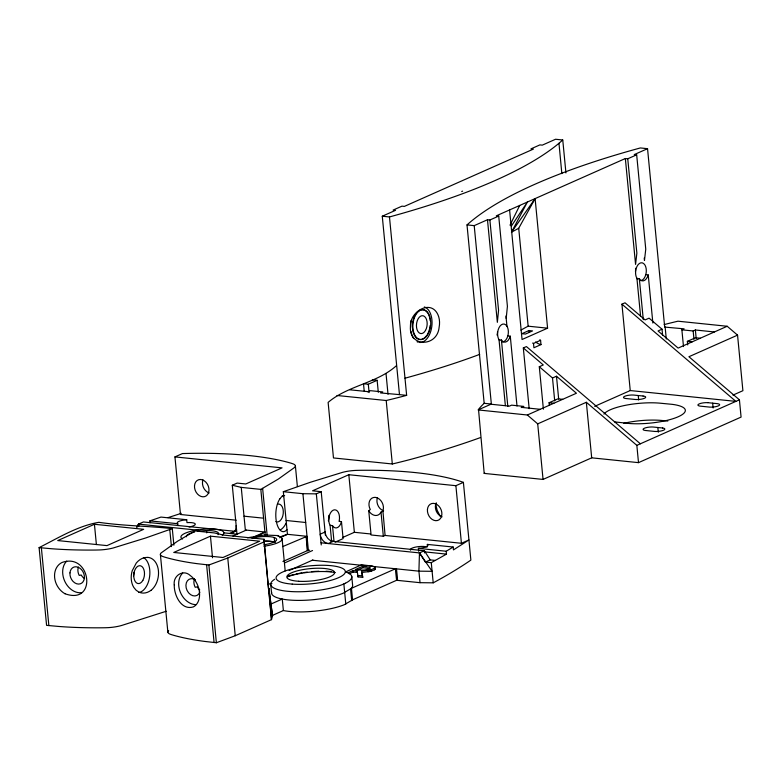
<?xml version="1.0" encoding="UTF-8"?>
<svg xmlns="http://www.w3.org/2000/svg" width="782" height="782" viewBox="0 0 782 782"><rect width="100%" height="100%" fill="white"/><g stroke="black" fill="none" stroke-linecap="round" stroke-linejoin="round"><path stroke-width="1.17" d="M410.609 327.101C408.585 312.898 430.315 298.294 437.891 314.599A17.605 13.03 -78.3 0 1 439.113 327.316C437.167 347.873 407.227 347.335 410.638 324.862A17.966 10.635 -84.2 0 1 411.224 320.395M264.023 541.897L264.072 539.248L223.496 535.083L214.522 532.953L195.089 530.958L177.485 541.242L161.151 552.913A18.309 4.741 -5.5 0 0 162.46 556.373L164.562 557.087A180.007 46.578 -5.5 0 0 197.211 563.675L208.882 565.005L227.767 557.996L264.023 541.897L271.491 619.637L235.245 635.737L216.37 642.745L204.689 641.416A180.007 46.578 -5.5 0 1 172.05 634.837L170.642 634.378A18.309 4.741 -5.5 0 1 168.638 630.663M268.725 590.85L264.072 539.248M138.463 526.55L138.531 524.116L143.409 521.956L234.659 531.291A8.983 6.862 66 0 0 235.597 531.32M268.617 590.576L268.783 588.201L272.547 615.884L271.491 619.637L268.783 588.201L272.547 615.884L271.589 615.786L283.377 610.547L285.244 610.898A40.732 10.537 -5.5 0 0 344.285 604.74L352.565 599.833L396.591 580.283L420.022 582.688L433.208 582.825L434.43 582.189A730.046 188.912 -5.5 0 0 470.872 560.108L463.394 482.357A179.987 46.578 -5.5 0 0 360.013 470.295L356.084 470.393A18.299 4.741 -5.5 0 0 342.614 472.328L310.112 482.347L283.338 491.692L287.444 534.311L279.653 537.772M506.198 318.401L507.41 306.319L498.721 216.067L496.326 215.822L625.346 158.531L627.751 158.785L636.675 154.816L645.756 249.184L644.466 260.455L644.231 258.05M637.643 279.34A8.983 5.318 -84.1 0 1 637.135 278.695L636.695 277.933A8.983 5.318 -84.1 0 1 635.893 269.614L636.157 268.539A8.983 5.318 -84.1 0 1 644.739 264.727L645.189 265.489A8.983 5.318 -84.1 0 1 645.991 273.808L645.717 274.883A8.983 5.318 -84.1 0 1 640.761 280.64M645.815 274.492L648.122 275.127A8.983 5.318 -84.1 0 1 639.539 278.939L636.919 278.324L640.566 316.026M133.507 576.041L133.605 575.66A8.983 5.318 -84.1 0 0 133.927 572.307M341.47 521.614L341.323 522.171A8.983 5.318 -84.1 0 1 332.741 525.983L329.896 524.986A8.983 5.318 -84.1 0 1 333.318 510.118A8.983 5.318 -84.1 0 1 339.192 520.851L339.065 521.359L341.47 521.614L343.103 538.612L335.126 542.151M507.86 335.742L510.167 336.377A8.983 5.318 -84.1 0 1 501.585 340.19L499.024 339.671L505.368 405.663M385.086 535.445L382.906 510.832A8.983 6.852 66.1 0 0 375.819 497.45L374.92 497.362A8.983 6.852 66.1 0 0 370.287 509.541L368.742 510.705L371.079 534.976L383.327 536.237L385.086 535.445L461.429 543.285L468.926 539.951L453.452 549.902L453.169 547.029L427.343 544.399A8.983 2.326 -5.5 0 1 418.39 548.378L418.663 551.261M382.76 511.174L380.746 512.484A8.983 6.852 66.1 0 1 375.712 515.485L374.803 515.387A8.983 6.852 66.1 0 1 369.094 511.291L368.742 510.705M510.02 225.187L519.698 205.441M136.938 527.166L138.531 524.116L198.569 530.264M509.59 209.928L522.053 339.505L547.586 328.176L535.113 198.599L518.72 228.276L511.477 232.205L527.4 202.02L511.34 226.115M136.791 527.146L138.531 524.116L138.737 526.276M511.477 232.205L535.113 198.599M280.034 498.721L280.894 497.567A18.778 7.761 -88.5 0 1 284.638 495.602M348.039 572.805L353.053 570.577L357.218 571.007L358.019 576.901L362.74 577.38L361.636 571.046L370.824 569.863L374.49 568.328L375.047 567.204L372.388 566.021L361.567 564.809L345.644 571.886A40.742 10.547 -5.5 0 1 345.351 583.245M362.74 577.38L361.773 572.483L370.961 571.3L374.627 569.765L375.184 568.641M498.721 216.067L489.884 219.996L487.479 219.752L474.215 225.636L491.35 404.04L484.175 403.307L483.599 403.854A273.397 70.781 -5.5 0 0 478.525 409.377L484.195 473.403L543.05 479.425L591.691 457.832L638.503 462.641L741.082 417.089L739.42 399.817L688.913 356.729L737.553 335.136L742.9 390.697L732.949 395.115M397.549 580.381L396.445 568.856L396.591 580.283L395.477 568.758L351.45 588.318L343.181 593.225A40.742 10.547 -5.5 0 1 284.101 599.383L280.67 598.719A40.762 10.547 -5.5 0 1 271.637 592.101M565.933 172.939L562.757 139.988L558.974 143.272A461.38 119.382 -5.5 0 1 389.465 216.946L382.271 216.213L399.475 394.627L380.541 392.926L382.76 391.938L370.512 390.687L367.863 391.87M396.454 365.644C376.924 383.317 348.068 385.399 328.127 402.388L333.474 457.949L392.32 463.98A273.436 70.712 -5.5 0 0 412.749 458.829A461.38 119.382 -5.5 0 0 480.334 437.617M150.946 590.342L149.333 591.417A18.778 13.949 -78.2 0 1 139.118 592.209L136.185 590.293L133.81 587.429A17.644 13.099 -78.2 0 1 132.207 570.772L136.303 563.001A18.778 13.949 -78.2 0 1 146.058 557.449L147.778 557.449M418.39 548.378L446.219 551.242L453.169 547.029M446.219 551.242L446.493 554.125L431.273 562.669L425.388 562.062L419.465 552.903L321.04 542.806M223.789 532.845L236.995 534.194L232.283 485.241L241.247 487.382L245.343 530.001L264.922 532.004L257.845 536.081M241.247 487.382L260.817 489.385L278.294 479.083L294.628 467.411A18.299 4.731 -5.5 0 0 293.318 463.961L291.207 463.237A179.987 46.568 -5.5 0 0 182.45 453.57L174.943 456.903L180.486 514.497L236.242 520.196M166.214 611.27L121.787 625.424A18.318 4.741 -5.5 0 1 105.805 627.731L103.244 627.78A180.016 46.578 -5.5 0 1 58.748 626.46L46.578 625.346L39.1 547.605C58.308 537.948 77.477 525.973 98.855 522.317C123.243 525.905 147.847 525.963 172.294 528.622L173.887 545.191M662.608 335.243L662.022 329.202L658.043 330.962L678.121 348.088L727.192 326.26L737.553 335.136M382.271 216.213L395.526 210.319L393.131 210.075L401.968 206.155L404.372 206.399L533.363 149.108L530.968 148.863L539.893 144.895L542.297 145.139L555.552 139.255L562.757 139.988M683.497 346.582L681.875 329.808L684.084 328.831L664.68 327.081L647.545 148.678L634.28 154.572L636.675 154.816M364.197 391L363.503 383.737L368.302 384.226L377.149 380.306L378.293 392.271M528.935 330.551L521.868 333.689L525.465 334.061L532.542 330.913L528.935 330.551A14.995 11.447 66.1 0 0 529.306 332.203M94.436 524.272L57.751 540.567L106.978 545.611L143.673 529.316L94.436 524.272L96.391 544.575M529.17 408.663L523.324 347.951L526.423 346.573L640.37 443.795M533.5 343.435L540.577 340.297L540.988 344.608L533.911 347.755L533.5 343.435A12.131 9.257 66.1 0 1 532.61 343.054M594.672 406.347L630.243 390.55L621.934 304.169L625.023 302.8L645.101 319.916L649.08 318.157L662.022 329.202M232.283 485.241L237.151 483.081L245.792 483.96L282.048 467.871L174.943 456.903M543.382 409.182L539.297 366.729L543.275 364.959L523.324 347.951M491.35 404.04L478.085 409.934L527.342 414.998L576.432 393.238L556.481 376.23L552.503 377.989L539.297 366.729M210.035 529.003L214.845 529.052A22.277 5.767 -5.5 0 1 222.264 535.211M210.446 536.159L173.751 552.454L222.968 557.498L259.663 541.203L210.446 536.159L212.518 557.752M463.394 482.357L455.886 485.69L348.821 474.713L312.565 490.803L321.207 491.692L325.4 535.25M283.338 491.692L302.917 493.696L316.329 493.862L321.207 491.692M234.659 531.291L229.791 533.461A8.983 6.862 66 0 0 236.164 525.553M681.875 329.808L693.165 330.972L695.374 329.984L714.367 331.959M521.203 407.578L523.852 406.405L511.604 405.144L509.395 406.132L490.91 404.235M232.948 536.032L246.31 530.088M549.306 405.144L549.072 402.759L557.918 398.83L562.717 399.319M687.72 344.94L687.378 341.353L695.511 337.746L700.31 338.235M527.342 414.998L537.703 423.864L586.344 402.271L636.841 445.359L638.503 462.641M282.664 546.608L307.013 536.315L307.443 550.616L309.594 550.186M282.937 561.496L308.646 550.078M284.687 562.893L312.546 550.528M342.809 537.429L354.363 532.298L370.541 533.959M289.144 570.528L312.917 559.971M270.484 604.261L282.273 599.032L283.377 610.547M362.907 566.207L355.292 569.589C359.505 569.922 368.019 571.3 370.179 567.331L362.907 566.207L363.043 567.644L356.524 570.547M636.841 445.359L739.42 399.817M349.183 573.802L353.2 572.023L357.354 572.444L357.218 571.007M345.37 583.245L342.35 584.584A40.742 10.547 -5.5 0 1 289.272 591.436A40.742 10.547 -5.5 0 1 274.668 579.276M425.388 562.062L430.266 559.902L435.349 560.42M253.857 536.902L264.922 532.004M39.1 547.605L51.27 548.72A180.016 46.578 -5.5 0 0 95.756 550.039L99.695 549.942A18.318 4.741 -5.5 0 0 113.165 547.996L145.667 537.977L172.294 528.622M462.602 191.16L461.722 191.492M281.1 536.54L287.444 534.311L306.065 536.217L307.443 550.616M150.056 522.796L149.87 520.88L160.955 517.078L186.712 519.737L186.986 522.62A8.983 2.326 -5.5 0 1 195.256 523.93A8.983 2.326 -5.5 0 1 189.078 526.99M167.964 517.655L181.316 513.324M247.415 537.791L264.365 535.015L278.578 535.582L277.757 535.944A21.916 5.67 -5.5 0 1 263.974 546.217M389.475 216.946L406.64 395.36L404.968 395.8A273.436 70.712 -5.5 0 1 387.94 400.101L386.21 400.511L336.974 395.487M198.159 531.34A16.129 4.174 -5.5 0 1 206.497 530.577L207.533 530.558A16.178 4.184 -5.5 0 1 218.031 534.673M667.828 421.039L662.413 420.53A36.236 9.374 -5.5 0 0 623.841 423.287M647.545 148.678L640.341 147.945L630.693 150.623A461.38 119.382 -5.5 0 0 467.01 224.903L484.175 403.307M467.01 224.903L474.215 225.636M687.378 341.353L692.178 341.851M520.9 330.112A453.931 117.456 -5.5 0 1 528.143 326.182L547.586 328.176M630.243 390.55L735.882 401.381L621.934 304.169M372.34 379.808L377.149 380.306M549.072 402.759L553.881 403.248M399.475 394.627L406.64 395.36M349.789 389.798L368.302 391.665M244.013 516.179L263.593 518.183M286.114 520.489L305.684 522.493M149.87 520.88L177.749 523.715A8.983 2.326 -5.5 0 1 186.712 519.737M330.718 541.134L424.343 550.743L430.266 559.902M366.475 565.787L312.331 560.225M370.101 566.158L418.917 571.163L432.104 571.31L419.465 552.903L424.343 550.743L424.548 552.903M363.043 567.644L370.326 568.768M362.604 575.943L357.882 575.454L358.019 576.901M727.192 326.26L677.955 321.197A244.16 63.166 -5.5 0 0 664.192 324.589M521.643 407.383L540.167 409.309M424.714 551.877L446.493 554.125M275.049 542.268A16.129 4.174 -5.5 0 0 274.658 542.131L274.218 537.517L273.661 537.332A16.178 4.184 -5.5 0 0 252.039 538.163M274.668 542.131L274.101 541.946A16.178 4.184 -5.5 0 0 264.14 541.164M65.053 593.763C97.613 605.532 91.035 552.063 62.042 562.473A17.976 14.741 61.9 0 0 54.623 577.546A17.976 14.741 61.9 0 0 65.043 593.782M440.198 516.159L437.138 510.226L435.623 503.716M712.666 403.16L713.135 407.979M695.374 329.984L696.195 338.469M693.165 330.972L693.976 339.349M665.12 326.886L666.293 339.007M648.219 274.736L652.862 323.034M657.838 427.51L658.297 432.231M627.751 158.785L636.861 253.133L635.571 264.404L625.346 158.531M639.324 278.578L643.293 319.662M638.239 395.536L638.669 399.993M586.344 402.271L591.691 457.832M556.481 376.23L558.68 399.045M552.503 377.989L554.712 400.951M537.703 423.864L543.05 479.425M518.72 228.276L528.143 326.182M510.265 335.996L517 406.024M505.964 315.996L506.951 326.25M489.884 219.996L498.564 310.249L497.352 322.331L487.479 219.752M501.418 339.916L507.811 406.327M455.886 485.69L461.429 543.285M431.273 562.669L433.208 582.825M427.343 544.399L427.529 546.315M419.68 555.064L419.465 552.903L418.917 571.163L420.022 582.688M386.044 373.728L388.028 394.304M386.21 400.511L392.32 463.98M380.99 511.956L383.327 536.237M368.302 384.226L369.114 392.603M375.047 567.204L375.204 569.169M374.49 568.328L374.627 569.765M370.824 569.863L370.961 571.3M369.466 570.205L369.603 571.642M367.999 570.489L368.136 571.925M348.821 474.713L354.363 532.298M353.053 570.577L353.2 572.023M351.763 576.344L352.594 584.975A40.742 10.547 -5.5 0 1 350.571 589.09L351.695 600.615M351.45 588.318L352.565 599.833M343.855 583.91L345.791 604.066M332.487 525.543L334.022 541.457M330.082 525.299L331.617 541.212M316.329 493.862L321.246 544.966M302.917 493.696L308.401 550.714M295.391 465.896L297.375 486.541M282.097 538.808L285.186 570.88M262.625 488.349L267.121 535.054M270.767 584.789L271.598 593.43M260.817 489.385L265.274 535.631M227.767 557.996L235.245 635.737M206.497 530.577L206.722 532.884M208.882 565.005L216.37 642.745M206.604 564.77L214.082 642.511M177.749 523.715L177.934 525.641M169.782 529.58L171.424 546.589M160.388 554.438L167.866 632.179M41.378 547.84L48.865 625.58M558.974 143.272L561.847 173.614M424.333 306.955A17.966 10.635 -84.2 0 1 431.801 326.573A17.966 10.635 -84.2 0 1 419.631 342.477M418.311 342.233A17.966 10.635 -84.2 0 1 417.041 341.705M413.717 338.557A17.966 10.635 -84.2 0 1 411.009 331.431M479.698 354.373A461.38 119.382 -5.5 0 1 404.988 378.205M426.943 335.097A14.975 8.866 -84.2 0 1 414.528 335.498A14.975 8.866 -84.2 0 1 415.31 314.726A14.975 8.866 -84.2 0 1 427.774 313.123M428.292 313.993A14.975 8.866 -84.2 0 1 429.504 317.072M429.787 318.225A14.975 8.866 -84.2 0 1 430.168 320.669M430.139 325.498A14.975 8.866 -84.2 0 1 429.67 328.391M429.445 329.32A14.975 8.866 -84.2 0 1 428.888 331.138M428.556 331.998A14.975 8.866 -84.2 0 1 427.529 334.139M502.132 341.91A8.983 5.318 -84.1 0 0 507.762 336.133L508.036 335.058A8.983 5.318 -84.1 0 0 507.235 326.739L506.785 325.977A8.983 5.318 -84.1 0 0 498.202 329.789L497.938 330.864A8.983 5.318 -84.1 0 0 498.73 339.192L499.18 339.945A8.983 5.318 -84.1 0 0 499.688 340.59M635.522 268.255A8.983 5.318 -84.1 0 1 635.453 271.598M540.988 344.608A14.995 11.447 66.1 0 1 535.602 341.978M614.476 421.811A36.236 9.374 -5.5 0 0 617.946 422.26L629.256 423.492A36.539 9.452 -5.5 0 0 678.248 416.738A36.539 9.452 -5.5 0 0 672.334 404.362L660.751 403.248A36.236 9.374 -5.5 0 0 603.948 414.108M540.577 340.297A12.131 9.257 66.1 0 1 539.688 339.906M497.557 331.724A8.983 5.318 -84.1 0 1 497 335.028M484.195 473.403A273.397 70.781 -5.5 0 1 484.625 472.846M328.88 515.318A8.983 5.318 -84.1 0 1 328.362 520.841M410.609 550.215A8.983 2.326 -5.5 0 1 416.044 546.989A8.983 2.326 -5.5 0 1 427.148 547.058M442.074 516.834A8.983 6.852 66.1 0 1 436.288 502.816M383.62 510.842A8.983 6.852 66.1 0 1 377.442 497.684M195.735 604.662A17.986 13.724 66.1 0 1 180.378 592.297A17.986 13.724 66.1 0 1 182.695 573.04M194.415 578.963A8.983 6.852 66.1 0 0 195.217 587.282L197.211 586.881L197.563 587.468A8.983 6.852 66.1 0 0 199.742 589.882M199.879 592.111A8.983 6.852 66.1 0 1 190.573 594.623A8.983 6.852 66.1 0 1 186.351 582.805A8.983 6.852 66.1 0 1 195.48 579.804M274.218 537.517A16.129 4.174 -5.5 0 1 264.111 544.741M264.081 541.242A15.875 4.106 -5.5 0 1 274.912 542.356M288.157 576.129A34.144 8.837 -5.5 0 1 291.471 575.132M292.341 574.897A34.144 8.837 -5.5 0 1 294.159 574.438M296.036 573.998A34.144 8.837 -5.5 0 1 297.971 573.597M298.959 573.402A34.144 8.837 -5.5 0 1 301.999 572.864M304.071 572.541A34.144 8.837 -5.5 0 1 307.228 572.121M311.49 571.671A34.144 8.837 -5.5 0 1 318.9 571.241M325.938 571.251A34.144 8.837 -5.5 0 1 331.421 571.613M271.911 583.528A21.916 5.67 -5.5 0 1 267.63 584.222M287.502 576.793A32.942 8.524 -5.5 0 1 335.322 572.59M186.409 536.775A16.129 4.174 -5.5 0 1 193.32 532.366M193.965 532.2A16.129 4.174 -5.5 0 1 194.62 532.034M81.514 592.688A17.986 13.734 66 0 1 64.838 581.446A17.986 13.734 66 0 1 66.695 561.153M143.409 557.507A17.986 10.645 -84.1 0 1 149.616 576.617A17.986 10.645 -84.1 0 1 138.776 592.512M209.156 492.973A8.983 6.862 66 0 1 202.978 479.816M147.788 557.361A18.006 12.825 -79.7 0 1 158.433 570.801A18.006 12.825 -79.7 0 1 150.965 590.41M277.454 504.224A8.983 5.318 -84.1 0 1 283.25 513.422A8.983 5.318 -84.1 0 1 275.802 521.555M182.519 538.994A21.916 5.67 -5.5 0 1 186.957 532.513A21.916 5.67 -5.5 0 1 210.035 529.013M78.415 567.077A8.983 6.862 66 0 0 79.217 575.405L81.211 574.995L81.563 575.581A8.983 6.862 66 0 0 84.583 578.602M280.015 498.642A18.006 8.201 -87.6 0 0 275.958 518.613A18.006 8.201 -87.6 0 0 283.192 531.692L284.169 531.535A18.778 7.761 -88.5 0 0 286.955 529.649M282.234 495.866A17.986 10.645 -84.1 0 1 283.436 496.668M285.997 523.314A17.986 10.645 -84.1 0 1 280.279 529.961M174.259 584.868C173.897 594.926 181.18 610.703 193.32 606.91A17.976 12.561 69.3 0 0 199.478 592.394A17.976 12.561 69.3 0 0 190.319 575.591C183.281 568.739 172.861 575.884 174.259 584.868M325.087 532.004L320.209 534.174A8.983 6.852 66.1 0 0 328.245 543.549L333.112 541.379A8.983 6.852 66.1 0 1 325.087 532.004M707.866 402.671L707.524 402.652A6.618 1.711 -5.5 0 0 699.059 403.962A6.618 1.711 -5.5 0 0 700.086 406.122L709.694 407.109A6.618 1.711 -5.5 0 0 718.384 405.878A6.618 1.711 -5.5 0 0 717.475 403.659L707.866 402.671M643.048 396.024L633.44 395.037A6.618 1.711 -5.5 0 0 624.75 396.279A6.618 1.711 -5.5 0 0 625.659 398.497L635.267 399.475A6.588 1.701 -5.5 0 0 644.436 398.292A6.588 1.701 -5.5 0 0 643.048 396.024M662.647 427.998L653.038 427.011A6.618 1.711 -5.5 0 0 644.348 428.253A6.618 1.711 -5.5 0 0 645.258 430.471L654.866 431.449A6.618 1.711 -5.5 0 0 663.556 430.217A6.618 1.711 -5.5 0 0 662.647 427.998M425.516 330.395A8.983 5.318 -84.2 0 0 423.306 315.82A8.983 5.318 -84.2 0 0 416.591 327.717A8.983 5.318 -84.2 0 0 425.516 330.395M427.422 335.146A14.975 8.866 -84.2 0 0 425.027 310.21A14.975 8.866 -84.2 0 0 412.964 328.567A14.975 8.866 -84.2 0 0 427.422 335.146M427.431 509.502A8.983 6.852 66.1 0 0 437.666 520.47A8.983 6.852 66.1 0 0 438.849 506.101A8.983 6.852 66.1 0 0 427.431 509.502M292.204 584.105A34.77 8.993 -5.5 0 0 345.302 572.072A34.77 8.993 -5.5 0 0 294.638 568.25A34.77 8.993 -5.5 0 0 292.204 584.105M298.646 581.261A23.959 6.197 -5.5 0 0 334.559 572.707A23.959 6.197 -5.5 0 0 298.92 570.449A23.959 6.197 -5.5 0 0 298.646 581.261M142.842 580.391A8.983 5.318 -84.1 0 0 140.633 565.826A8.983 5.318 -84.1 0 0 133.908 577.712A8.983 5.318 -84.1 0 0 142.842 580.391M194.513 485.642A8.983 6.862 66 0 0 204.747 496.599A8.983 6.862 66 0 0 205.94 482.23A8.983 6.862 66 0 0 194.513 485.642M69.96 572.903A8.983 6.862 66 0 0 80.194 583.861A8.983 6.862 66 0 0 81.377 569.492A8.983 6.862 66 0 0 69.96 572.903"/></g></svg>
